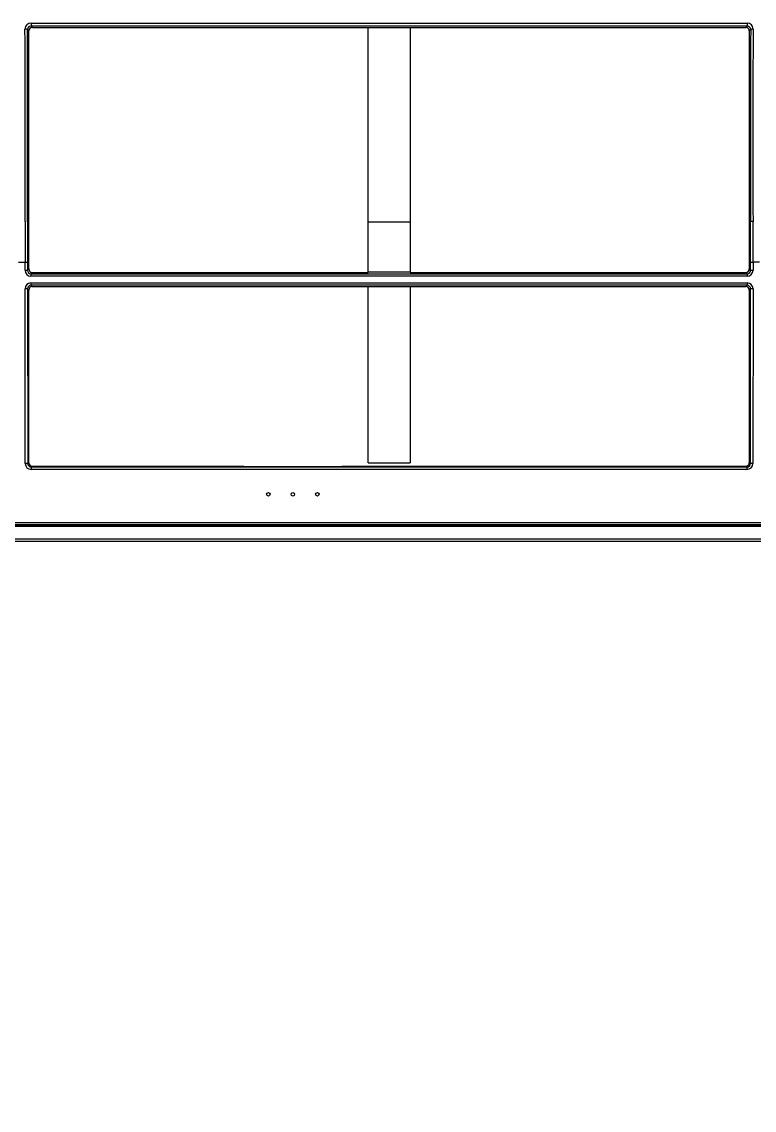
# Model space of a CAD drawing. Header units: inches. Extents: x -172 to 397, y -177 to 127.
# Drawn here: x 91.9074 to 92.2305, y 70.9915 to 71.4715 of the extents above; entities that cross this region are included whole.
import ezdxf

# ---------------------------------------------------------------- set-up
doc = ezdxf.new("R2010")
doc.units = ezdxf.units.IN
doc.header["$MEASUREMENT"] = 0
doc.header["$XCLIPFRAME"] = 2
doc.layers.add('AC-RA', color=210, linetype='Continuous')
picture_1 = doc.add_image_def('image1.tif', size_in_pixel=(13248, 8644))

# ---------------------------------------------------------------- blocks, each defined once
blk = doc.blocks.new('FTM(15-28)PV2S')
at = {"layer": 'AC-RA', "color": 0, "linetype": 'Continuous'}
for p, q in [((1986.417588753224, 1338.300931904122), (1985.610137683272, 1338.300931904122)), ((1985.610780558328, 1338.301951528389), (1986.416945878168, 1338.301951528389)), ((1986.49911743748, 1338.296299872342), (1985.528608999015, 1338.296299872342)), ((1986.498529381667, 1338.294934473869), (1985.529197054829, 1338.294934473869)), ((1985.824458354882, 1338.275455856975), (1986.087550572874, 1338.275455856975)), ((1985.82220868177, 1338.209084964783), (1985.822274242168, 1338.273278722026)), ((1985.948289962567, 1338.208269989503), (1985.948289962567, 1338.273041832854)), ((1985.963718963904, 1338.273041832854), (1985.948289962567, 1338.273041832854)), ((1985.963718963904, 1338.273041832854), (1985.963718963904, 1338.208269989503)), ((1986.089734685588, 1338.273278722026), (1986.089800244701, 1338.209084964783)), ((1985.948289962567, 1338.208382397493), (1985.963718963904, 1338.208382397493)), ((1985.82438095144, 1338.204440891954), (1986.087627975031, 1338.204440891954)), ((1986.087622788315, 1338.206905851065), (1985.824386139441, 1338.206905851065)), ((1985.948289962567, 1338.113025855227), (1985.948289962567, 1338.203072798548)), ((1985.948289962567, 1338.20296022084), (1985.963718963904, 1338.20296022084)), ((1985.963718963904, 1338.203072798548), (1985.963718963904, 1338.113025855227)), ((1985.822201197418, 1338.199244562451), (1985.822203495054, 1338.202265091614)), ((1986.089805432703, 1338.202265091614), (1986.089807729052, 1338.199244562451)), ((1986.087606395001, 1338.111408703024), (1985.82440253147, 1338.111408703024)), ((1985.948289962567, 1338.113141216584), (1985.963718963904, 1338.113141216584))]:
    blk.add_line(p, q, dxfattribs=at)
at = {"layer": 'AC-RA', "color": 8, "linetype": 'Continuous'}
for p, q in [((1986.49911743748, 1338.296157858671), (1985.528608999015, 1338.296157858671)), ((1985.529197054829, 1338.295821059001), (1986.498529381667, 1338.295821059001)), ((1985.824458354882, 1338.274557064931), (1985.824458354882, 1338.275455856975)), ((1986.087550572874, 1338.274557064931), (1986.087550572874, 1338.275455856975)), ((1985.822274242168, 1338.273278722026), (1985.823170842008, 1338.273278039293)), ((1985.823170842008, 1338.273278039293), (1985.823105281609, 1338.20908428205)), ((1985.823572201762, 1338.273037506305), (1985.823170842008, 1338.273278039293)), ((1985.823572201762, 1338.209550847336), (1985.823572201762, 1338.273037506305)), ((1986.087550572874, 1338.274557064931), (1985.824458354882, 1338.274557064931)), ((1985.824458354882, 1338.274557064931), (1985.824856000105, 1338.274318757577)), ((1985.948289962567, 1338.274318755005), (1985.824856000105, 1338.274318755005)), ((1985.963718963904, 1338.274314643176), (1985.948289962567, 1338.274314643176)), ((1985.973362089739, 1338.274318755005), (1985.963718963904, 1338.274318755005)), ((1985.973362089739, 1338.274433603348), (1985.973362089739, 1338.274318755005)), ((1986.009363092858, 1338.274433603348), (1985.973362089739, 1338.274433603348)), ((1986.009363092858, 1338.274433603348), (1986.009363092858, 1338.274318755005)), ((1986.087152926365, 1338.274318755005), (1986.009363092858, 1338.274318755005)), ((1986.087152926365, 1338.274318757577), (1986.087550572874, 1338.274557064931)), ((1986.088838085749, 1338.273278039293), (1986.088436724708, 1338.273037506305)), ((1986.088436724708, 1338.273037506305), (1986.088436724708, 1338.209550847336)), ((1986.088838085749, 1338.273278039293), (1986.089734685588, 1338.273278722026)), ((1986.088903644861, 1338.20908428205), (1986.088838085749, 1338.273278039293)), ((1985.82220868177, 1338.209084964783), (1985.823105281609, 1338.20908428205)), ((1985.823105281609, 1338.20908428205), (1985.823572201762, 1338.209550847336)), ((1985.824854034193, 1338.208269989503), (1985.824386139441, 1338.207802450905)), ((1985.824386139441, 1338.207802450905), (1986.087622788315, 1338.207802450905)), ((1985.824386139441, 1338.206905851065), (1985.824386139441, 1338.207802450905)), ((1985.948289962567, 1338.208269989503), (1985.824854034193, 1338.208269989503)), ((1986.087154892277, 1338.208269989503), (1985.963718963904, 1338.208269989503)), ((1986.087622788315, 1338.207802450905), (1986.087154892277, 1338.208269989503)), ((1986.087622788315, 1338.206905851065), (1986.087622788315, 1338.207802450905)), ((1986.088436724708, 1338.209550847336), (1986.088903644861, 1338.20908428205)), ((1986.088903644861, 1338.20908428205), (1986.089800244701, 1338.209084964783)), ((1985.82438095144, 1338.203544292114), (1985.82438095144, 1338.204440891954)), ((1985.82438095144, 1338.203544292114), (1985.824852084996, 1338.203072798548)), ((1986.087627975031, 1338.203544292114), (1985.82438095144, 1338.203544292114)), ((1985.948289962567, 1338.203072798548), (1985.824852084996, 1338.203072798548)), ((1986.087156841475, 1338.203072798548), (1985.963718963904, 1338.203072798548)), ((1986.087156841475, 1338.203072798548), (1986.087627975031, 1338.203544292114)), ((1986.087627975031, 1338.203544292114), (1986.087627975031, 1338.204440891954)), ((1985.819800205661, 1338.199244562451), (1985.822201197418, 1338.199244562451)), ((1985.823097797258, 1338.199243879717), (1985.822201197418, 1338.199244562451)), ((1985.823100094893, 1338.20226440888), (1985.822203495054, 1338.202265091614)), ((1985.823100094893, 1338.20226440888), (1985.823097797258, 1338.199243879717)), ((1985.823572201762, 1338.201791942001), (1985.823100094893, 1338.20226440888)), ((1985.823572201762, 1338.114306354335), (1985.823572201762, 1338.201791942001)), ((1986.088908831577, 1338.20226440888), (1986.088436724708, 1338.201791942001)), ((1986.088436724708, 1338.201791942001), (1986.088436724708, 1338.184412806184)), ((1986.089805432703, 1338.202265091614), (1986.088908831577, 1338.20226440888)), ((1986.088911129213, 1338.199243879717), (1986.088908831577, 1338.20226440888)), ((1986.089807729052, 1338.199244562451), (1986.088911129213, 1338.199243879717)), ((1986.09220872081, 1338.199244562451), (1986.089807729052, 1338.199244562451)), ((1985.823116549923, 1338.184413153337), (1985.823572201762, 1338.184412806184)), ((1985.963718963904, 1338.184423984496), (1985.948289962567, 1338.184423984496)), ((1986.088436724708, 1338.184412806184), (1986.08843672728, 1338.114306356906)), ((1985.823066995828, 1338.113815949956), (1985.823572201762, 1338.114306354335)), ((1985.824891176942, 1338.113025855227), (1985.82440253147, 1338.112551243717)), ((1985.82440253147, 1338.112551243717), (1986.087606395001, 1338.112551243717)), ((1985.82440253147, 1338.111408703024), (1985.82440253147, 1338.112551243717)), ((1985.948289962567, 1338.113025855227), (1985.824891176942, 1338.113025855227)), ((1986.087117750814, 1338.113025855227), (1985.963718963904, 1338.113025855227)), ((1986.087606395001, 1338.112551243717), (1986.087117750814, 1338.113025855227)), ((1986.087606395001, 1338.111408703024), (1986.087606395001, 1338.112551243717)), ((1986.08843672728, 1338.114306356906), (1986.088941931928, 1338.113815949956))]:
    blk.add_line(p, q, dxfattribs=at)
for centre in [(1985.982362340519, 1338.284593901886), (1985.991362591298, 1338.284593901886), (1986.000362842078, 1338.284593901886)]:
    blk.add_circle(centre, 0.000642875055693922, dxfattribs=at)
at = {"layer": 'AC-RA', "color": 0, "linetype": 'Continuous'}
for centre, radius, start, end in [((1977.21657363777, 1338.154966467131), 8.605696551713658, 359.724600998334, 0.1957799953979578), ((1994.695435288701, 1338.154966467131), 8.605696551713658, 179.8042200046021, 180.2753990016659), ((1985.824386643456, 1338.113624621339), 0.002215974887975613, 180.5748060009788, 270.4108210011703), ((1986.087622319016, 1338.113624585338), 0.002215940172722605, 269.5882709940818, 359.4261019997895)]:
    blk.add_arc(centre, radius, start, end, dxfattribs=at)
at = {"layer": 'AC-RA', "color": 8, "linetype": 'Continuous'}
for centre, radius, start, end in [((1977.270956396928, 1338.155117580056), 8.55221032939301, 359.7232970034279, 0.1962669941562076), ((1994.692361137329, 1338.155153595202), 8.60351851416847, 179.8051429990163, 180.2752920051754), ((1985.824369716555, 1338.113854109734), 0.001303280028406506, 181.6778689991505, 271.4428059987258), ((1985.824874462191, 1338.114328190229), 0.001302443005083992, 180.9606679939227, 270.7353289997639), ((1986.087131622772, 1338.114331120453), 0.001305338514334838, 269.3910649939508, 358.9129810049329), ((1986.087630813967, 1338.113862976266), 0.001311960127408485, 268.9335099943384, 357.945814994627)]:
    blk.add_arc(centre, radius, start, end, dxfattribs=at)
at = {"layer": 'AC-RA', "color": 0, "linetype": 'Continuous'}
for centre, major_axis, ratio, start_param, end_param in [((1985.824468358018, 1338.27326708213), (0.001884586761877862, -0.001129426322695215), 0.9948429999999999, 2.112980860798457, 3.678459106506867), ((1986.087540568452, 1338.27326708213), (-0.001884586761877862, -0.001129426322695215), 0.9948429999999999, 2.604726200672574, 4.170204446381263), ((1985.824402818192, 1338.20909997463), (0.001557963574130465, 0.001556777611703708), 0.992427, 2.359615612263789, 3.923570601005736), ((1986.087606108279, 1338.20909997463), (-0.001557963574130465, 0.001556777611703708), 0.9924270000000002, 2.359614706173584, 3.923569694915731), ((1985.824397605761, 1338.202246768389), (0.00155675905485617, -0.001557946474653162), 0.9924379999999999, 2.360370948703487, 3.922816209040525), ((1986.087611320709, 1338.202246768389), (-0.001556759054856171, -0.00155794647465316), 0.9924380000000002, 2.360369098138994, 3.922814358476366), ((1985.850244603095, 1338.199244562451), (-0.0002456739297235614, -0.32143752787594), 0.087244, -1.570729646563903, -1.524444817648675), ((1986.061764323375, 1338.199244562451), (0.0002456739260956391, -0.3214375271187378), 0.087244, 1.524444817649501, 1.570729646673847)]:
    blk.add_ellipse(centre, major_axis=major_axis, ratio=ratio, start_param=start_param, end_param=end_param, dxfattribs=at)
at = {"layer": 'AC-RA', "color": 8, "linetype": 'Continuous'}
for centre, major_axis, ratio, start_param, end_param in [((1985.824468358018, 1338.27326708213), (0.001116563187400953, -0.0006691524531067512), 0.987731, 2.112980860798558, 3.678459106507042), ((1985.824862863439, 1338.273030655828), (0.001062260365163008, -0.000737256506164816), 0.994339, 2.180176143368171, 3.745654389076745), ((1986.087146063031, 1338.273030655828), (-0.001062260365162223, -0.0007372565061659229), 0.994339, 2.537530918102041, 4.103009163810365), ((1986.087540568452, 1338.27326708213), (-0.001116563187401202, -0.0006691524531063584), 0.9877309999999999, 2.604726200672959, 4.170204446381646), ((1985.824402818192, 1338.20909997463), (0.0009261289755244658, 0.0009254239820403634), 0.9820540000000001, 2.359615612264207, 3.923570601006114), ((1985.824862863439, 1338.209559670153), (0.0009646752619884959, 0.0008633662707738649), 0.9931399999999999, 2.414976640253053, 3.978931628995309), ((1986.087146063031, 1338.209559670153), (-0.0009646752619892372, 0.000863366270773052), 0.99314, 2.304253678183565, 3.868208666925586), ((1986.087606108279, 1338.20909997463), (-0.0009261289755240284, 0.0009254239820407792), 0.9820540000000002, 2.359614706173712, 3.92356969491596), ((1985.824397605761, 1338.202246768389), (0.0009253984961304705, -0.0009261043449194266), 0.982081, 2.360370948703284, 3.922816209040238), ((1985.824862863439, 1338.201781154558), (0.0008742345720451466, -0.0009574806765259793), 0.9916489999999999, 2.405784262059837, 3.968229522396981), ((1986.087146063031, 1338.201781154558), (-0.0008742345720434254, -0.0009574806765275561), 0.991649, 2.314955784780628, 3.877401045117823), ((1986.087611320709, 1338.202246768389), (-0.0009253984961304614, -0.0009261043449194826), 0.982081, 2.360369098139344, 3.922814358476659), ((1985.851141202935, 1338.199243879717), (-0.0002456845257288785, -0.3205375026081251), 0.08748899999999998, -1.570729268715786, -1.524444439773992), ((1986.060867723535, 1338.199243879717), (0.0002456845233350247, -0.3205375020988602), 0.087489, 1.524444439774985, 1.570729268789972), ((1985.822219950084, 1338.184413834784), (0.0009000202020447598, 2.962581449543579e-06), 0.04626800000000001, -1.570948626575904, -0.0873602585342823), ((1985.822170779142, 1338.113842188259), (0.0009000134539263748, -4.574246275791336e-06), 0.266432, -1.569442209898492, -0.0905479169208302), ((1986.089838147328, 1338.113842188259), (-0.0009000134539265179, -4.574246261249118e-06), 0.266432, 0.0905479169197381, 1.569442209902797)]:
    blk.add_ellipse(centre, major_axis=major_axis, ratio=ratio, start_param=start_param, end_param=end_param, dxfattribs=at)
blk = doc.blocks.new('*U199')
at = {"layer": 'AC-RA'}
blk.add_blockref('FTM(15-28)PV2S', (759.251282600299, 606.4792470601533), dxfattribs=at)

msp = doc.modelspace()

# ---------------------------------------------------------------- block references
at = {"layer": 'AC-RA', "color": 4, "xscale": 1.2, "yscale": 1.2, "zscale": 1.2, "rotation": 180}
msp.add_blockref('*U199', (3386.318165810732, 2404.979709299998), dxfattribs=at)

# ---------------------------------------------------------------- pictures from other files: only their frames are drawn
image = msp.add_image(picture_1, insert=(17.93941463661599, 50.05479710232305), size_in_units=(115.16344967127836, 75.14136918467166))
image.set_boundary_path([(2166.277740959754, 938.5528199665462), (11041.1179235122, 8167.875628864204)])

doc.saveas('drawing.dxf')
